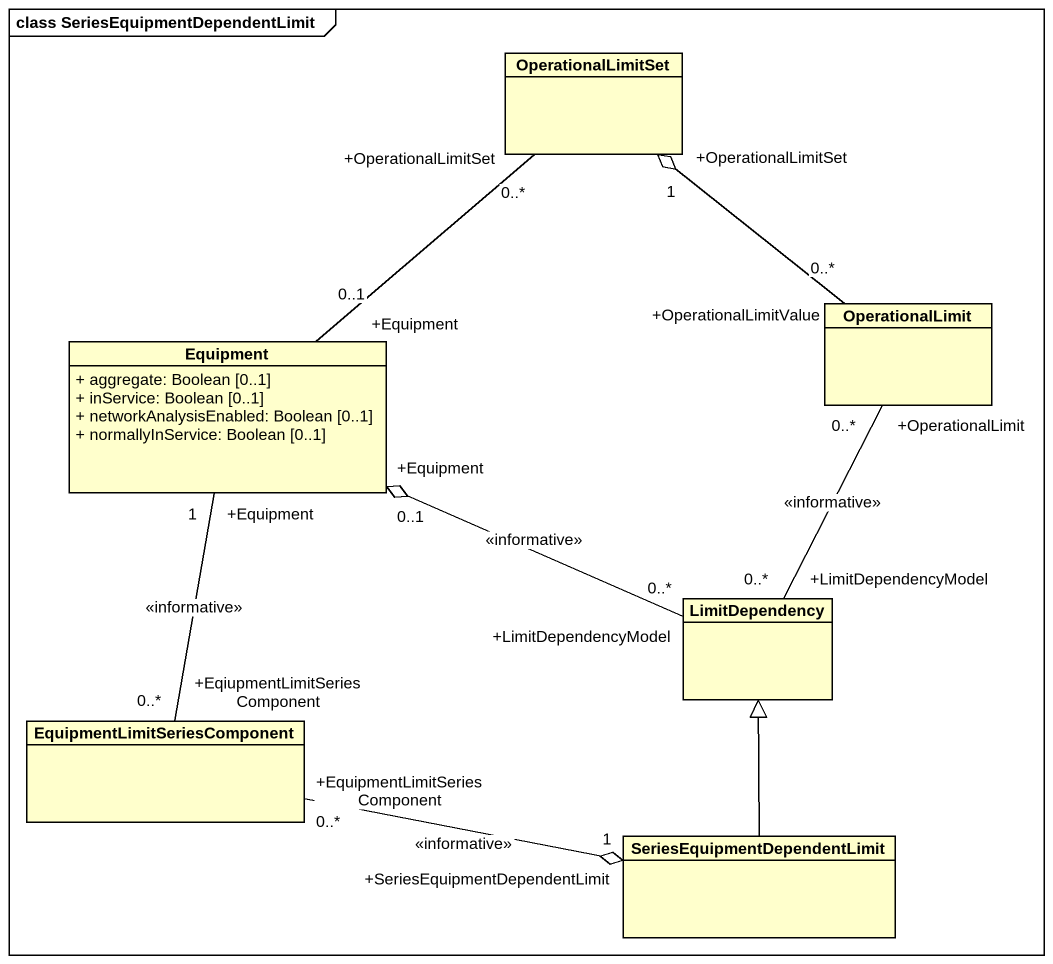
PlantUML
@startuml
mainframe class SeriesEquipmentDependentLimit
hide circle
hide empty members
skinparam classAttributeIconSize 0
class OperationalLimitSet
class OperationalLimit
class Equipment {
  + aggregate: Boolean [0..1]
  + inService: Boolean [0..1]
  + networkAnalysisEnabled: Boolean [0..1]
  + normallyInService: Boolean [0..1]
}
class LimitDependency
class "EquipmentLimitSeriesComponent" as EquipmentLimitSeriesComponen
class "SeriesEquipmentDependentLimit" as SeriesEquipmentDependentLimi
OperationalLimitSet "+OperationalLimitSet\n0..*" -- "+Equipment\n0..1" Equipment
OperationalLimit "+OperationalLimitValue\n0..*" -up-o "+OperationalLimitSet\n1" OperationalLimitSet
OperationalLimit "+OperationalLimit\n0..*" -- "+LimitDependencyModel\n0..*" LimitDependency : <<informative>>
LimitDependency "+LimitDependencyModel\n0..*" -left-o "+Equipment\n0..1" Equipment : <<informative>>
EquipmentLimitSeriesComponen "+EqiupmentLimitSeriesComponent\n0..*" -up- "+Equipment\n1" Equipment : <<informative>>
EquipmentLimitSeriesComponen "+EquipmentLimitSeriesComponent\n0..*" -right-o "+SeriesEquipmentDependentLimit\n1" SeriesEquipmentDependentLimi : <<informative>>
SeriesEquipmentDependentLimi -up-|> LimitDependency
@enduml
